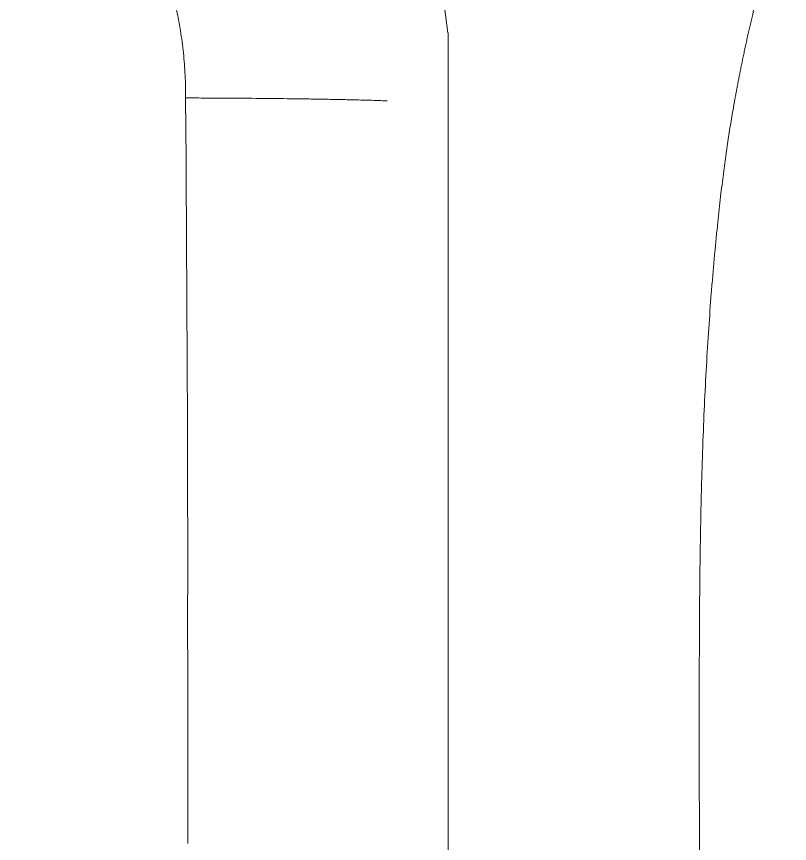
# Model space of a CAD drawing. Header units: millimetres. Extents: x 1680 to 166026, y 35966 to 91121.
# Drawn here: x 45564.6 to 45647.1, y 56138.4 to 56226.8 of the extents above; entities that cross this region are included whole.
import ezdxf

# ---------------------------------------------------------------- set-up
doc = ezdxf.new("R2010")
doc.units = ezdxf.units.MM
doc.linetypes.add('IMPORT-ACAD_ISO03W100', pattern=[762, 304.8, -457.2])
doc.layers.add('A-GENM', color=13, linetype='Continuous', lineweight=18)
doc.layers.add('G-IMPT', color=8, linetype='Continuous', lineweight=18)

# ---------------------------------------------------------------- blocks, each defined once
blk = doc.blocks.new('Furniture_Sofas-Armchairs_Fritz-Hansen_Alphabet-SofaT-Series-PL300-3 - Default-285427-mebel yerləşmə planı')
at = {"layer": 'A-GENM', "color": 253, "linetype": 'IMPORT-ACAD_ISO03W100'}
for points, knots in [([(-1459.61, 192.488), (-1457.967, 191.953), (-1454.709, 190.937), (-1449.901, 189.582), (-1445.955, 188.591), (-1442.848, 187.885), (-1440.507, 187.39), (-1438.305, 186.955), (-1435.637, 186.461), (-1432.491, 185.941), (-1428.353, 185.366), (-1423.936, 184.86), (-1419.568, 184.44), (-1414.847, 184.041), (-1408.302, 183.599), (-1401.183, 183.275), (-1395.277, 183.091), (-1390.834, 182.993), (-1386.212, 182.925), (-1379.645, 182.867), (-1371.018, 182.852), (-1362.382, 182.858), (-1355.807, 182.89), (-1351.179, 182.935), (-1346.734, 183.001), (-1340.834, 183.124), (-1333.73, 183.353), (-1325.934, 183.756), (-1319.07, 184.286), (-1313.766, 184.838), (-1309.628, 185.383), (-1306.456, 185.905), (-1303.758, 186.413), (-1301.532, 186.862), (-1299.165, 187.374), (-1296.021, 188.11), (-1292.025, 189.148), (-1287.156, 190.583), (-1283.854, 191.662), (-1282.189, 192.23)], [0, 0, 0, 0, 0.035714, 0.071429, 0.107143, 0.125, 0.142857, 0.160714, 0.178571, 0.214286, 0.25, 0.285714, 0.303571, 0.321429, 0.357143, 0.392857, 0.410714, 0.428571, 0.446429, 0.464286, 0.5, 0.535714, 0.553571, 0.571429, 0.589286, 0.607143, 0.642857, 0.678571, 0.714286, 0.75, 0.785714, 0.821429, 0.839286, 0.857143, 0.875, 0.892857, 0.928571, 0.964286, 1, 1, 1, 1]), ([(-1436.533, 149.523), (-1436.57, 148.722), (-1436.625, 147.09), (-1436.695, 143.885), (-1436.754, 140.446), (-1436.802, 136.305), (-1436.835, 131.734), (-1436.845, 129.289), (-1436.849, 128.018)], [0.2222222, 0.2222222, 0.2222222, 0.2222222, 0.4444444, 0.5555556, 0.6666667, 0.8333333, 0.9166667, 1, 1, 1, 1]), ([(-1436.849, 128.018), (-1438.465, 128.022), (-1441.672, 127.864), (-1445.584, 127.237), (-1448.712, 126.504), (-1451.062, 125.842), (-1452.972, 125.17), (-1454.452, 124.551), (-1455.347, 124.125), (-1456.053, 123.764), (-1456.767, 123.393), (-1458.018, 122.712), (-1459.779, 121.646), (-1461.399, 120.435), (-1462.551, 119.369), (-1463.321, 118.517), (-1464.007, 117.613), (-1464.846, 116.347), (-1465.736, 114.645), (-1466.553, 112.415), (-1466.931, 110.803), (-1467.078, 109.965)], [0, 0, 0, 0, 0.125, 0.25, 0.3125, 0.375, 0.4375, 0.46875, 0.5, 0.515625, 0.53125, 0.5625, 0.625, 0.6875, 0.71875, 0.75, 0.78125, 0.8125, 0.875, 0.9375, 1, 1, 1, 1])]:
    blk.add_open_spline(points, degree=3, knots=knots, dxfattribs=at)
for points in [[(-1383.77, 128.253), (-1401.473, 128.229), (-1419.172, 128.153), (-1436.849, 128.018)], [(-1357.194, 128.252), (-1366.047, 128.264), (-1374.898, 128.247), (-1383.747, 128.216)]]:
    blk.add_open_spline(points, degree=3, dxfattribs=at)
at = {"layer": 'G-IMPT'}
blk.add_line((-1443.801, 156.032), (-1297.151, 156.032), dxfattribs=at)
at = {"layer": 'G-IMPT', "flags": 128}
blk.add_lwpolyline([(-1443.8, 156.023), (-1470.985, 152.49), (-1482.99, 148.49), (-1493.404, 143.246), (-1501.634, 137.201), (-1507.732, 130.593), (-1511.604, 123.877), (-1513.216, 118.829), (-1513.794, 114.068)], dxfattribs=at)

msp = doc.modelspace()

# ---------------------------------------------------------------- block references
at = {"layer": 'A-GENM', "color": 253, "linetype": 'IMPORT-ACAD_ISO03W100', "rotation": 269.9999999999997}
msp.add_blockref('Furniture_Sofas-Armchairs_Fritz-Hansen_Alphabet-SofaT-Series-PL300-3 - Default-285427-mebel yerləşmə planı', (45454.632, 54781.243), dxfattribs=at)

doc.saveas('drawing.dxf')
